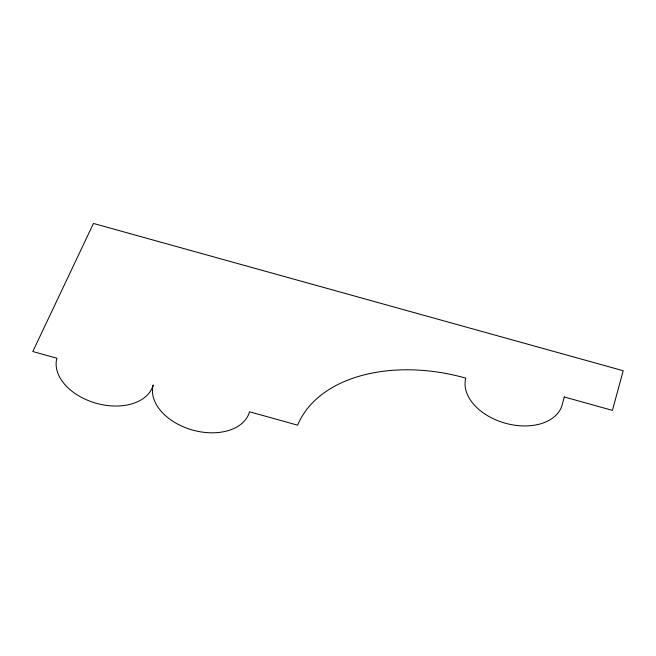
<?xml version="1.0" encoding="UTF-8"?>
<svg xmlns="http://www.w3.org/2000/svg" width="656" height="656" viewBox="0 0 656 656"><rect width="100%" height="100%" fill="white"/><g stroke="black" fill="none" stroke-linecap="round" stroke-linejoin="round"><path stroke-width="0.98" d="M564.283 396.978L562.126 404.908A49.987 32.857 15.8 0 1 505.358 423.227A49.987 32.857 15.8 0 1 465.809 378.127A149.584 98.334 15.8 0 0 297.66 425.17L249.51 411.779A49.987 32.857 15.8 0 1 192.741 430.098A49.987 32.857 15.8 0 1 153.192 384.998A49.987 32.857 15.8 0 1 96.424 403.325A49.987 32.857 15.8 0 1 56.875 358.225L32.8 351.534L93.472 223.45L623.2 370.73L612.433 410.369L564.283 396.978"/></g></svg>
